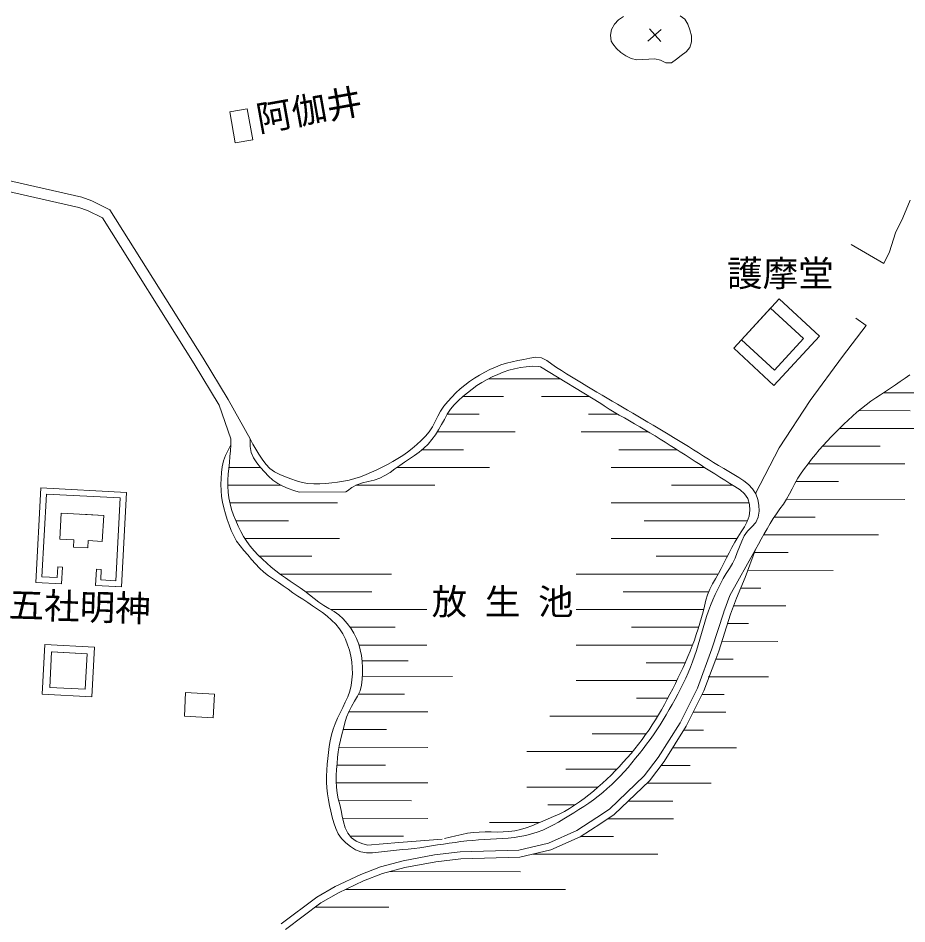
# Model space of a CAD drawing. Units: millimetres, scale not verified. Extents: x 12507 to 806206, y 16900 to 560559.
# Drawn here: x 198376 to 273434, y 143043 to 219567 of the extents above; entities that cross this region are included whole.
import ezdxf
from ezdxf.enums import TextEntityAlignment as Align

# ---------------------------------------------------------------- set-up
doc = ezdxf.new("R2010")
doc.units = ezdxf.units.MM
doc.header["$LTSCALE"] = 1000
doc.linetypes.add('DASHED', pattern=[7.5, 6, -1.5])
doc.layers.add('1-0', color=3, linetype='Continuous', lineweight=13)
doc.layers.add('1-1', color=3, linetype='Continuous', lineweight=13)
doc.styles.add('ＭＳ ゴシック', font='')
doc.styles.get('ＭＳ ゴシック').set_extended_font_data('MS Gothic')

msp = doc.modelspace()

# ---------------------------------------------------------------- linework, layer by layer
at = {"layer": '1-0'}
for p, q in [((251567, 217620), (252687, 218616)), ((251700, 218674), (252664, 217589)), ((252160, 218157), (251700, 218674)), ((217724, 211916), (216248, 211651)), ((216248, 211651), (216717, 209032)), ((217724, 211916), (218193, 209297)), ((216717, 209032), (218193, 209297)), ((191194, 207313), (203745, 204426)), ((203502, 203558), (191055, 206421)), ((203745, 204426), (204594, 204143)), ((204248, 203309), (203502, 203558)), ((204594, 204143), (206121, 203379)), ((273722, 204178), (273100, 202685)), ((205493, 202687), (204248, 203309)), ((206121, 203379), (213998, 190835)), ((213232, 190362), (205493, 202687)), ((273100, 202685), (272477, 201440)), ((272477, 201440), (271980, 199822)), ((271482, 198826), (268743, 200444)), ((271980, 199822), (271482, 198826)), ((262645, 195839), (258808, 191672)), ((261929, 195061), (259463, 192384)), ((264708, 192502), (261929, 195061)), ((269988, 193599), (269117, 194221)), ((267997, 190985), (269988, 193599)), ((259463, 192384), (262242, 189825)), ((262242, 189825), (264708, 192502)), ((213998, 190835), (216117, 187344)), ((265258, 187251), (267997, 190985)), ((215348, 186877), (213232, 190362)), ((242504, 190103), (247576, 187010)), ((216343, 184015), (215348, 186877)), ((217961, 184015), (216117, 187344)), ((262645, 183268), (265258, 187251)), ((216343, 183517), (216343, 184015)), ((260653, 179409), (262645, 183268)), ((200290, 179882), (199865, 171893)), ((200290, 179882), (207533, 179496)), ((200763, 179356), (200391, 172365)), ((200763, 179356), (207007, 179024)), ((207108, 171507), (207533, 179496)), ((222101, 179525), (226052, 179534)), ((226052, 179534), (226180, 179627)), ((206636, 172033), (207007, 179024)), ((201889, 175551), (202006, 177747)), ((205601, 177555), (202006, 177747)), ((205601, 177555), (203770, 177653)), ((205484, 175360), (205601, 177555)), ((203087, 175487), (201889, 175551)), ((203087, 175487), (203054, 174865)), ((204286, 175424), (204253, 174801)), ((204286, 175424), (205484, 175360)), ((203054, 174865), (204253, 174801)), ((258471, 170777), (260653, 174680)), ((259782, 172315), (260653, 174680)), ((201724, 173197), (201676, 172297)), ((201724, 173192), (201724, 173197)), ((201724, 173197), (202123, 173171)), ((202049, 171776), (202123, 173171)), ((204925, 171623), (204999, 173018)), ((204999, 173018), (205398, 172997)), ((205351, 172101), (205398, 172997)), ((201676, 172297), (200391, 172365)), ((259035, 170572), (259782, 172315)), ((202049, 171776), (199865, 171893)), ((204925, 171623), (206609, 171534)), ((207108, 171507), (204932, 171623)), ((205351, 172101), (206636, 172033)), ((257973, 169408), (258471, 170777)), ((258537, 169203), (259035, 170572)), ((256974, 166287), (257966, 169386)), ((257542, 166092), (258537, 169203)), ((255746, 162970), (256974, 166287)), ((257293, 165420), (257542, 166092)), ((201043, 163023), (201202, 166019)), ((204198, 165859), (201202, 166019)), ((204198, 165859), (201264, 166015)), ((204198, 165859), (204039, 162863)), ((256297, 162731), (257288, 165408)), ((257288, 165408), (257293, 165419)), ((257293, 165419), (257293, 165420)), ((204039, 162863), (201043, 163023)), ((212418, 160592), (212524, 162589)), ((214967, 162459), (212524, 162589)), ((214861, 160462), (214967, 162459)), ((254279, 160038), (255746, 162970)), ((254803, 159744), (256297, 162731)), ((214861, 160462), (212418, 160592)), ((252443, 157099), (254279, 160038)), ((252936, 156757), (254803, 159744)), ((251244, 155540), (252443, 157099)), ((251692, 155139), (252936, 156757)), ((248327, 152746), (251244, 155540)), ((248704, 152276), (251692, 155139)), ((247256, 152031), (248327, 152746)), ((245555, 150938), (247256, 152031)), ((245842, 150409), (247584, 151529)), ((247584, 151529), (248704, 152276)), ((243158, 149859), (245555, 150938)), ((234191, 150201), (230532, 149911)), ((243352, 149289), (245842, 150409)), ((227886, 149693), (230532, 149911)), ((235717, 149141), (240661, 149265)), ((240661, 149265), (243158, 149859)), ((240739, 148666), (243352, 149289)), ((230897, 148380), (233553, 148886)), ((233553, 148886), (235717, 149141)), ((233644, 148293), (235760, 148542)), ((235760, 148542), (240739, 148666)), ((227310, 147227), (228978, 147869)), ((228978, 147869), (230897, 148380)), ((229163, 147297), (231030, 147795)), ((231030, 147795), (233644, 148293)), ((225150, 146211), (227310, 147227)), ((227545, 146675), (229163, 147297)), ((223603, 145309), (225150, 146211)), ((225429, 145679), (227545, 146675)), ((223936, 144808), (225429, 145679)), ((223603, 145309), (220589, 143048)), ((220949, 142568), (223936, 144808))]:
    msp.add_line(p, q, dxfattribs=at)
at = {"layer": '1-0', "linetype": 'DASHED'}
for p, q in [((266046, 192707), (262645, 195839)), ((262209, 188540), (266046, 192707)), ((258808, 191672), (262209, 188540)), ((200635, 166650), (200412, 162455)), ((204829, 166426), (200635, 166650)), ((204829, 166426), (204606, 162232)), ((200412, 162455), (204606, 162232))]:
    msp.add_line(p, q, dxfattribs=at)
at = {"layer": '1-0', "color": 2}
msp.add_line((242294, 190134), (242504, 190103), dxfattribs=at)
at = {"layer": '1-0', "color": 4}
for p, q in [((263267, 178912), (273267, 178898)), ((261331, 175914), (271037, 175901))]:
    msp.add_line(p, q, dxfattribs=at)
at = {"layer": '1-0'}
for points in [[(254277, 219749), (254693, 219473), (254943, 219043), (255114, 218565), (255241, 218073), (255256, 217560), (255102, 217098), (254781, 216722), (254376, 216397), (253971, 216089), (253561, 215803), (253077, 215789), (252635, 216026), (252145, 216125), (251630, 216108), (251118, 216058), (250620, 216048), (250144, 216146), (249699, 216376), (249285, 216657), (248915, 216995), (248605, 217388), (248455, 217620), (248412, 218129), (248495, 218612), (248747, 219049), (249084, 219424), (249491, 219709)], [(216343, 183517), (216104, 183072), (215889, 182620), (215722, 182151), (215618, 181663), (215551, 181165), (215510, 180663), (215497, 180160), (215513, 179659), (215561, 179161), (215640, 178668), (215750, 178182), (215883, 177700), (216035, 177221), (216199, 176743), (216380, 176272), (216586, 175814), (216830, 175379), (217119, 174976), (217444, 174595), (217774, 174215), (218099, 173831), (218429, 173452), (218771, 173089), (219134, 172749), (219525, 172441), (219937, 172157), (220355, 171881), (220769, 171598), (221178, 171310), (221586, 171022), (221998, 170740), (222415, 170464), (222833, 170189), (223250, 169913), (223663, 169631), (224069, 169339), (224464, 169032), (224844, 168705), (225200, 168352), (225517, 167967), (225789, 167546), (226017, 167098), (226206, 166632), (226359, 166155), (226475, 165668), (226556, 165174), (226600, 164674), (226606, 164173), (226573, 163673), (226499, 163177), (226378, 162693), (226211, 162224), (226010, 161766), (225789, 161315), (225561, 160867), (225339, 160416), (225138, 159958), (224970, 159489), (224837, 159008), (224734, 158519), (224654, 158023), (224589, 157523), (224533, 157023), (224485, 156523), (224448, 156024), (224428, 155525), (224429, 155026), (224455, 154527), (224505, 154029), (224576, 153534), (224665, 153044), (224773, 152557), (224897, 152073), (225038, 151588), (225198, 151106), (225403, 150649), (225686, 150245), (226046, 149896), (226444, 149576), (226866, 149302), (227319, 149119), (227801, 149044), (228304, 149049), (228818, 149102), (229331, 149170), (229838, 149227), (230338, 149275), (230833, 149319), (231325, 149365), (231817, 149418), (232310, 149482), (232804, 149555), (233299, 149632), (233794, 149712), (234290, 149790), (234786, 149864), (235281, 149931), (235778, 149993), (236274, 150048), (236772, 150096), (237270, 150136), (237769, 150168), (238270, 150193), (238770, 150217), (239270, 150245), (239768, 150283), (240265, 150337), (240759, 150413), (241250, 150514), (241735, 150642), (242214, 150795), (242683, 150974), (243142, 151177), (243588, 151403), (244023, 151650), (244451, 151908), (244877, 152171), (245304, 152433), (245729, 152696), (246151, 152965), (246567, 153241), (246975, 153530), (247373, 153833), (247760, 154150), (248137, 154480), (248504, 154820), (248862, 155170), (249210, 155529), (249551, 155895), (249883, 156269), (250209, 156649), (250528, 157034), (250841, 157425), (251150, 157819), (251453, 158218), (251751, 158620), (252043, 159026), (252326, 159438), (252601, 159856), (252864, 160280), (253119, 160710), (253367, 161144), (253611, 161581), (253853, 162020), (254089, 162461), (254321, 162905), (254544, 163353), (254759, 163804), (254962, 164261), (255153, 164722), (255332, 165190), (255499, 165661), (255657, 166136), (255806, 166613), (255949, 167092), (256089, 167572), (256228, 168052), (256372, 168531), (256523, 169008), (256684, 169483), (256857, 169954), (257043, 170420), (257243, 170880), (257456, 171333), (257684, 171778), (257928, 172213), (258186, 172641), (258445, 173067), (258694, 173501), (258919, 173951), (259113, 174422), (259293, 174901), (259483, 175372), (259704, 175820), (259980, 176228), (260329, 176584), (260671, 176946), (260870, 177406), (260950, 177905), (260940, 178406), (260848, 178900), (260674, 179369), (260408, 179793), (260067, 180165), (259675, 180484), (259256, 180756), (258823, 181006), (258391, 181257), (257962, 181513), (257535, 181774), (257110, 182037), (256686, 182303), (256263, 182570), (255840, 182837), (255416, 183102), (254992, 183367), (254567, 183629), (254141, 183890), (253714, 184149), (253286, 184408), (252858, 184665), (252430, 184921), (252000, 185176), (251571, 185431), (251141, 185685), (250710, 185939), (250279, 186193), (249848, 186446), (249417, 186699), (248986, 186953), (248555, 187207), (248123, 187461), (247692, 187715), (247261, 187971), (246830, 188227), (246399, 188484), (245969, 188742), (245541, 189002), (245114, 189263), (244690, 189525), (244269, 189790), (243853, 190059), (243437, 190339), (243021, 190634), (242586, 190867), (242107, 190922), (241600, 190848), (241089, 190731), (240591, 190632), (240105, 190540), (239623, 190423), (239147, 190269), (238680, 190085), (238225, 189875), (237781, 189646), (237345, 189401), (236917, 189142), (236501, 188865), (236100, 188565), (235715, 188245), (235346, 187904), (234994, 187546), (234659, 187173), (234342, 186784), (234060, 186373), (233821, 185934), (233599, 185484), (233365, 185042), (233091, 184625), (232774, 184239), (232423, 183879), (232051, 183539), (231667, 183214), (231273, 182907), (230866, 182619), (230445, 182350), (230013, 182098), (229573, 181859), (229128, 181628), (228679, 181405), (228225, 181195), (227765, 180999), (227297, 180822), (226822, 180667), (226338, 180538), (225850, 180440), (225356, 180367), (224858, 180310), (224356, 180262), (223853, 180223), (223350, 180210), (222853, 180238), (222363, 180325), (221882, 180465), (221410, 180634), (220946, 180817), (220485, 181012), (220033, 181229), (219632, 181518), (219286, 181882), (218983, 182292), (218708, 182720), (218449, 183151), (218202, 183583), (217961, 184015)], [(242294, 190134), (241795, 190150), (241291, 190119), (240793, 190050), (240303, 189946), (239820, 189812), (239346, 189653), (238880, 189471), (238423, 189267), (237978, 189039), (237546, 188789), (237126, 188518), (236717, 188228), (236318, 187922), (235930, 187600), (235558, 187261), (235210, 186901), (234897, 186515), (234621, 186101), (234372, 185669), (234134, 185227), (233891, 184788), (233626, 184361), (233329, 183957), (232999, 183577), (232641, 183226), (232257, 182906), (231854, 182614), (231439, 182336), (231020, 182061), (230605, 181774), (230196, 181478), (229784, 181189), (229360, 180925), (228915, 180704), (228442, 180540), (227950, 180415), (227458, 180292), (226984, 180134), (226547, 179905), (226180, 179627)], [(260653, 174680), (260897, 175116), (261139, 175553), (261381, 175992), (261624, 176429), (261875, 176861), (262141, 177285), (262425, 177696), (262719, 178102), (263007, 178510), (263278, 178930), (263523, 179365), (263753, 179809), (263984, 180253), (264232, 180688), (264502, 181108), (264789, 181518), (265086, 181921), (265391, 182318), (265704, 182707), (266027, 183088), (266360, 183462), (266700, 183829), (267046, 184190), (267396, 184546), (267751, 184898), (268109, 185248), (268471, 185595), (268837, 185937), (269209, 186271), (269591, 186595), (269983, 186905), (270387, 187198), (270801, 187478), (271220, 187750), (271641, 188022), (272057, 188299), (272467, 188585), (272874, 188874), (273283, 189162), (273698, 189442)], [(234376, 150248), (234867, 150375), (235355, 150496), (235843, 150606), (236333, 150698), (236826, 150765), (237323, 150802), (237825, 150813), (238329, 150810), (238833, 150805), (239335, 150810), (239832, 150838), (240323, 150899), (240806, 151005), (241282, 151149), (241752, 151322), (242218, 151514), (242681, 151717), (243143, 151920), (243604, 152118), (244061, 152322), (244507, 152543), (244941, 152790), (245362, 153060), (245774, 153347), (246177, 153644), (246574, 153951), (246962, 154266), (247344, 154590), (247719, 154922), (248086, 155262), (248447, 155609), (248801, 155964), (249147, 156325), (249488, 156693), (249821, 157067), (250147, 157447), (250465, 157834), (250776, 158226), (251078, 158625), (251373, 159030), (251658, 159441), (251934, 159858), (252201, 160281), (252460, 160709), (252711, 161141), (252955, 161578), (253194, 162017), (253429, 162459), (253659, 162904), (253884, 163350), (254105, 163799), (254320, 164251), (254530, 164705), (254734, 165161), (254932, 165621), (255123, 166083), (255308, 166548), (255485, 167016), (255653, 167487), (255813, 167961), (255962, 168439), (256100, 168920), (256226, 169404), (256340, 169893), (256454, 170380), (256601, 170856), (256794, 171315), (257020, 171762), (257265, 172201), (257514, 172638), (257753, 173077), (257982, 173519), (258207, 173961), (258433, 174404), (258663, 174846), (258904, 175286), (259159, 175723), (259433, 176156), (259708, 176589), (259948, 177032), (260118, 177494), (260184, 177982), (260144, 178487), (260005, 178973), (259733, 179380), (259347, 179702), (258915, 179983), (258486, 180256), (258061, 180524), (257640, 180789), (257221, 181053), (256803, 181317), (256385, 181582), (255967, 181849), (255547, 182118), (255127, 182388), (254707, 182658), (254285, 182929), (253862, 183199), (253439, 183468), (253014, 183736), (252589, 184003), (252163, 184267), (251735, 184529), (251306, 184788), (250876, 185044), (250445, 185295), (250013, 185543), (249580, 185786), (249147, 186031), (248715, 186280), (248287, 186538), (247863, 186810), (247576, 187010)], [(221670, 179659), (221189, 179830), (220732, 180026), (220302, 180258), (219901, 180536), (219529, 180860), (219179, 181221), (218846, 181606), (218525, 182007), (218244, 182426), (218053, 182876), (217973, 183364), (217960, 183874), (217961, 184015)], [(216343, 183517), (216304, 183018), (216263, 182520), (216219, 182022), (216172, 181524), (216129, 181026), (216101, 180527), (216095, 180026), (216118, 179525), (216176, 179028), (216274, 178538), (216409, 178057), (216573, 177584), (216758, 177117), (216957, 176655), (217171, 176202), (217410, 175764), (217682, 175346), (217986, 174948), (218310, 174566), (218651, 174198), (219005, 173845), (219373, 173507), (219754, 173183), (220146, 172873), (220546, 172573), (220954, 172282), (221365, 171997), (221779, 171715), (222191, 171432), (222597, 171140), (222994, 170837), (223387, 170527), (223785, 170225), (224198, 169942), (224628, 169683), (225060, 169427), (225470, 169145), (225841, 168814), (226170, 168435), (226464, 168025), (226729, 167595), (226957, 167149), (227141, 166685), (227274, 166204), (227364, 165711), (227422, 165212), (227457, 164712), (227467, 164212), (227444, 163712), (227382, 163214), (227254, 162733), (227043, 162283), (226785, 161851), (226524, 161420), (226300, 160972), (226122, 160506), (225976, 160027), (225847, 159541), (225720, 159054), (225597, 158568), (225488, 158081), (225406, 157590), (225351, 157094), (225311, 156594), (225275, 156092), (225247, 155590), (225237, 155088), (225255, 154589), (225312, 154095), (225411, 153605), (225533, 153119), (225654, 152633), (225756, 152146), (225860, 151658), (226004, 151170), (226217, 150705), (226520, 150312), (226924, 150028), (227395, 149834), (227886, 149693)]]:
    msp.add_lwpolyline(points, dxfattribs=at)
at = {"layer": '1-1', "color": 4}
for p, q in [((238094, 189102), (244147, 189102)), ((235935, 187602), (239378, 187602)), ((242581, 187602), (246601, 187602)), ((271453, 187901), (279627, 187890)), ((234622, 186102), (237317, 186102)), ((246550, 186102), (248986, 186102)), ((269359, 186404), (273726, 186398)), ((233782, 184602), (240367, 184602)), ((245937, 184602), (251627, 184602)), ((267757, 184906), (276628, 184894)), ((232489, 183102), (235988, 183102)), ((249111, 183102), (254018, 183102)), ((266316, 183408), (271186, 183401)), ((216181, 181602), (218845, 181602)), ((230379, 181602), (238179, 181602)), ((248463, 181602), (256336, 181602)), ((265074, 181909), (273271, 181898)), ((216095, 180102), (220590, 180102)), ((226891, 180102), (233572, 180102)), ((253550, 180102), (258726, 180102)), ((267668, 180406), (264066, 180410)), ((216274, 178602), (225361, 178602)), ((248463, 178602), (260107, 178602)), ((263267, 178912), (273267, 178898)), ((216763, 177102), (221221, 177102)), ((251238, 177102), (259967, 177102)), ((265693, 177408), (262229, 177413)), ((217502, 175602), (225516, 175602)), ((248463, 175602), (259088, 175602)), ((218746, 174102), (223187, 174102)), ((252255, 174102), (258280, 174102)), ((263418, 174411), (260557, 174415)), ((220545, 172602), (229914, 172602)), ((245504, 172602), (257484, 172602)), ((260003, 172916), (267209, 172906)), ((259630, 171416), (259397, 171417)), ((261106, 171414), (259630, 171416)), ((222649, 171102), (228258, 171102)), ((249481, 171102), (256697, 171102)), ((258797, 169917), (263213, 169912)), ((224804, 169602), (232897, 169602)), ((245504, 169602), (256274, 169602)), ((260070, 168416), (258288, 168418)), ((226409, 168102), (230225, 168102)), ((250174, 168102), (255855, 168102)), ((257806, 166919), (262541, 166912)), ((227171, 166602), (232897, 166602)), ((245504, 166602), (255324, 166602)), ((258766, 165417), (257293, 165419)), ((227419, 165280), (231312, 165278)), ((251423, 165102), (254708, 165102)), ((235054, 163949), (227455, 163959)), ((261761, 163913), (256642, 163920)), ((256737, 163920), (260829, 163915)), ((245504, 163602), (254001, 163602)), ((227116, 162459), (230994, 162454)), ((258018, 162418), (256135, 162421)), ((250590, 162102), (253238, 162102)), ((232989, 160951), (226289, 160960)), ((255392, 160922), (258142, 160918)), ((255392, 160922), (258142, 160918)), ((243284, 160602), (252395, 160602)), ((225820, 159461), (229486, 159456)), ((256250, 159421), (254611, 159423)), ((246845, 159102), (251420, 159102)), ((232985, 157951), (225460, 157961)), ((253666, 157924), (259049, 157917)), ((241342, 157602), (250285, 157602)), ((225331, 156461), (229405, 156456)), ((255142, 156422), (252680, 156425)), ((244625, 156102), (248937, 156102)), ((232981, 154951), (225245, 154961)), ((241342, 154602), (247356, 154602)), ((256906, 154920), (251471, 154927)), ((225462, 153461), (231604, 153453)), ((243099, 153102), (245418, 153102)), ((249882, 153409), (253666, 153407)), ((232977, 151951), (225790, 151961)), ((238198, 151602), (242408, 151602)), ((248188, 151931), (253738, 151924)), ((226407, 150460), (230912, 150454)), ((248660, 150431), (245874, 150434)), ((252389, 148926), (241887, 148940)), ((240798, 147441), (229758, 147456)), ((244614, 145936), (226028, 145961)), ((229670, 144456), (223477, 144464))]:
    msp.add_line(p, q, dxfattribs=at)
at = {"layer": '1-1'}
msp.add_line((221670, 179659), (222101, 179525), dxfattribs=at)

# ---------------------------------------------------------------- texts
at = {"layer": '1-0', "style": 'ＭＳ ゴシック'}
for s, rotation, p in [('阿伽井', 10.154, (218831, 209299)), ('五社明神', 358.301, (197531, 168268))]:
    msp.add_text(s, height=2199, rotation=rotation, dxfattribs=at).set_placement(p, align=Align.BOTTOM_LEFT)
for s, p in [('護摩堂', (258255, 196247)), ('放 生 池', (233298, 168508))]:
    msp.add_text(s, height=2199, dxfattribs=at).set_placement(p, align=Align.BOTTOM_LEFT)

doc.saveas('drawing.dxf')
